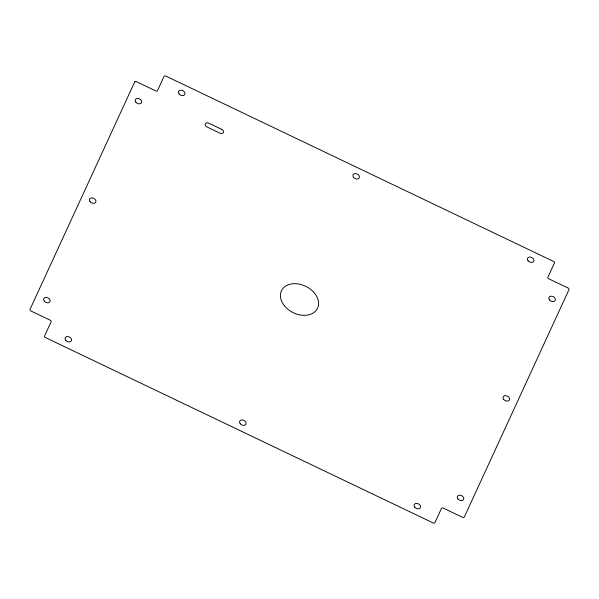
<?xml version="1.0" encoding="UTF-8"?>
<svg xmlns="http://www.w3.org/2000/svg" width="599" height="599" viewBox="0 0 599 599"><rect width="100%" height="100%" fill="white"/><g stroke="black" fill="none" stroke-linecap="round" stroke-linejoin="round"><path stroke-width="0.9" d="M134.685 81.973L30.017 309.376A1.43 1.041 26.5 0 0 30.878 310.941L50.264 320.21A1.43 1.041 26.5 0 1 51.125 321.775L44.581 335.987A1.43 1.041 26.5 0 0 45.434 337.551L433.204 522.957A1.43 1.041 26.5 0 0 434.934 522.628L441.47 508.416A1.43 1.041 26.5 0 1 443.2 508.087L462.593 517.356A1.43 1.041 26.5 0 0 464.315 517.027L568.983 289.624A1.43 1.041 26.5 0 0 568.122 288.059L548.736 278.79A1.43 1.041 26.5 0 1 547.875 277.225L554.419 263.013A1.43 1.041 26.5 0 0 553.566 261.449L165.796 76.043A1.43 1.041 26.5 0 0 164.066 76.373L157.53 90.584A1.43 1.041 26.5 0 1 155.8 90.913L136.407 81.644A1.43 1.041 26.5 0 0 134.685 81.973M221.66 129.339L208.789 123.184A2.868 2.089 26.5 0 0 205.307 123.836A2.868 2.089 26.5 0 0 207.044 126.981L219.915 133.128A2.868 2.089 26.5 0 0 223.397 132.484A2.868 2.089 26.5 0 0 221.66 129.339M284.3 305.632A20.059 14.601 26.5 0 0 317.111 309.077A20.059 14.601 26.5 0 0 297.082 283.791A20.059 14.601 26.5 0 0 284.3 305.632M135.876 102.182A3.437 2.501 26.5 0 0 141.499 102.773A3.437 2.501 26.5 0 0 138.07 98.438A3.437 2.501 26.5 0 0 135.876 102.182M90.09 201.668A3.437 2.501 26.5 0 0 95.713 202.26A3.437 2.501 26.5 0 0 92.276 197.925A3.437 2.501 26.5 0 0 90.09 201.668M44.296 301.162A3.437 2.501 26.5 0 0 49.919 301.746A3.437 2.501 26.5 0 0 46.49 297.411A3.437 2.501 26.5 0 0 44.296 301.162M65.71 340.299A3.437 2.501 26.5 0 0 71.333 340.883A3.437 2.501 26.5 0 0 67.904 336.548A3.437 2.501 26.5 0 0 65.71 340.299M240.206 423.725A3.437 2.501 26.5 0 0 245.83 424.317A3.437 2.501 26.5 0 0 242.393 419.981A3.437 2.501 26.5 0 0 240.206 423.725M414.695 507.158A3.437 2.501 26.5 0 0 420.326 507.75A3.437 2.501 26.5 0 0 416.889 503.415A3.437 2.501 26.5 0 0 414.695 507.158M179.094 93.946A3.437 2.501 26.5 0 0 184.717 94.537A3.437 2.501 26.5 0 0 181.28 90.202A3.437 2.501 26.5 0 0 179.094 93.946M353.582 177.379A3.437 2.501 26.5 0 0 359.213 177.963A3.437 2.501 26.5 0 0 355.776 173.628A3.437 2.501 26.5 0 0 353.582 177.379M528.078 260.805A3.437 2.501 26.5 0 0 533.702 261.396A3.437 2.501 26.5 0 0 530.272 257.061A3.437 2.501 26.5 0 0 528.078 260.805M549.493 299.942A3.437 2.501 26.5 0 0 555.116 300.533A3.437 2.501 26.5 0 0 551.686 296.198A3.437 2.501 26.5 0 0 549.493 299.942M503.699 399.436A3.437 2.501 26.5 0 0 509.33 400.02A3.437 2.501 26.5 0 0 505.893 395.684A3.437 2.501 26.5 0 0 503.699 399.436M457.913 498.922A3.437 2.501 26.5 0 0 463.536 499.514A3.437 2.501 26.5 0 0 460.107 495.178A3.437 2.501 26.5 0 0 457.913 498.922"/></g></svg>
